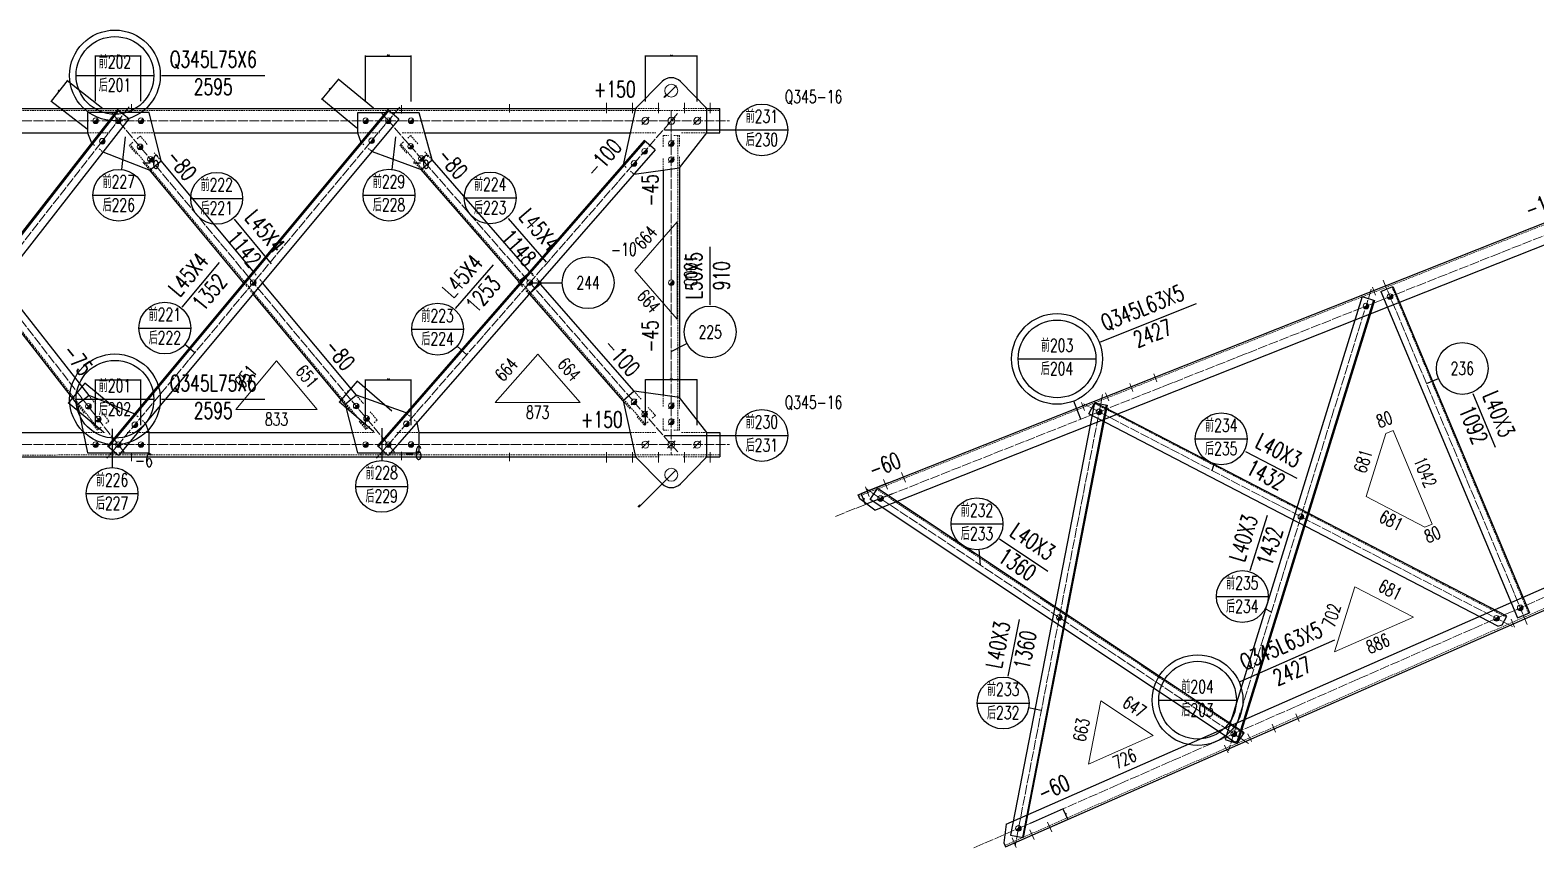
# Model space of a CAD drawing. Header units: millimetres. Extents: x -30246 to 2574, y -687 to 14024.
# Drawn here: x -22649 to -18002, y 11498 to 14024 of the extents above; entities that cross this region are included whole.
import ezdxf
from ezdxf.enums import TextEntityAlignment as Align

# ---------------------------------------------------------------- set-up
doc = ezdxf.new("R2010")
doc.units = ezdxf.units.MM
doc.header["$LTSCALE"] = 20
doc.header["$PDMODE"] = 1
doc.linetypes.add('DASHDOT2X', pattern=[1.75, 1.5, -0.125, 0, -0.125])
doc.linetypes.add('HIDDEN', pattern=[0.375, 0.25, -0.125])
for name, color, linetype, lineweight in [('1', 7, 'Continuous', 25), ('11', 1, 'Continuous', 13), ('2', 1, 'HIDDEN', 13), ('5', 7, 'Continuous', 13), ('6', 30, 'Continuous', 13), ('7', 3, 'DASHDOT2X', 13)]:
    doc.layers.add(name, color=color, linetype=linetype, lineweight=lineweight)
doc.styles.get("Standard").update_dxf_attribs({"font": 'simplex', "width": 0.7, "bigfont": 'gbhzfs.shx'})
doc.dimstyles.new('dimRadiusStyle', dxfattribs={"dimtxt": 2.5, "dimasz": 1, "dimexe": 1.25, "dimexo": 0, "dimtad": 2, "dimdec": 4, "dimzin": 0, "dimdsep": 46, "dimtxsty": 'standard', "dimcen": 0.09, "dimadec": 1, "dimazin": 0, "dimtfac": 1, "dimtdec": 1, "dimtix": 1, "dimtmove": 0, "dimatfit": 3, "dimfxl": 0, "dimtolj": 1, "dimtzin": 0, "dimarcsym": 0})
doc.dimstyles.new('dimStyle3', dxfattribs={"dimtxt": 2.5, "dimasz": 1, "dimexe": 1.25, "dimexo": 0, "dimgap": 0.63, "dimtad": 1, "dimzin": 0, "dimdsep": 46, "dimtxsty": 'standard', "dimblk": 'ARCHTICK', "dimblk1": 'ARCHTICK', "dimblk2": 'ARCHTICK', "dimcen": 0.09, "dimadec": 0, "dimazin": 0, "dimtfac": 1, "dimtdec": 1, "dimtmove": 2, "dimatfit": 3, "dimfxl": 0, "dimtolj": 1, "dimtzin": 0, "dimarcsym": 0})
doc.dimstyles.get("Standard").update_dxf_attribs({"dimtxt": 2.5, "dimasz": 1, "dimexe": 1.25, "dimexo": 0, "dimgap": 0.63, "dimtad": 1, "dimzin": 0, "dimdsep": 46, "dimtxsty": 'standard', "dimblk": 'ARCHTICK', "dimblk1": 'ARCHTICK', "dimblk2": 'ARCHTICK', "dimcen": 0.09, "dimadec": 0, "dimazin": 0, "dimtfac": 1, "dimtdec": 1, "dimtix": 1, "dimtmove": 2, "dimatfit": 3, "dimfxl": 0, "dimtolj": 1, "dimtzin": 0, "dimarcsym": 0})

# ---------------------------------------------------------------- blocks, each defined once
blk = doc.blocks.new('M16X40')
blk.add_line((-0.71, -0.71), (0.71, 0.71))
blk.add_circle((0, 0), 1)
for radius in [0.8, 0.6, 0.4, 0.2]:
    blk.add_arc((0, 0), radius, 225, 45)
blk = doc.blocks.new('LS_SIDE')
blk.add_line((-1, 0), (2, 0))
blk = doc.blocks.new('M16X50')
blk.add_line((-1, -1), (1, 1))
blk.add_circle((0, 0), 1)
for radius in [0.8, 0.6, 0.4, 0.2]:
    blk.add_arc((0, 0), radius, 225, 45)
blk = doc.blocks.new('M20X55')
blk.add_line((-1.06, -1.06), (1.06, 1.06))
blk.add_circle((0, 0), 1)
blk = doc.blocks.new('*D173')
at = {"layer": '5', "color": 0, "lineweight": -2}
for p, q in [((-20656.1, 13851.2), (-20684.3, 13822.9)), ((-20655.4, 13851.9), (-20654.7, 13852.6)), ((-20691.3, 13816), (-20685.1, 13822.2))]:
    blk.add_line(p, q, dxfattribs=at)
at = {"layer": '5', "color": 0}
for points in [[(-20655.5, 13852), (-20655.2, 13851.8), (-20656.1, 13851.2)], [(-20685.2, 13822.3), (-20684.9, 13822.1), (-20684.3, 13822.9)]]:
    blk.add_solid(points, dxfattribs=at)
at = {"layer": 'Defpoints', "color": 0}
for p in [(-20656.1, 13851.2), (-20684.3, 13822.9)]:
    blk.add_point(p, dxfattribs=at)
at = {"layer": '5', "color": 0, "insert": (-20689.9, 13820.1), "char_height": 2.5, "attachment_point": 5, "rotation": 45}
blk.add_mtext('\\A1;%%c19.5', dxfattribs=at)
blk = doc.blocks.new('*D174')
at = {"layer": '5', "color": 0, "lineweight": -2}
for p, q in [((-20656.1, 12665.2), (-20684.3, 12636.9)), ((-20655.4, 12665.9), (-20654.7, 12666.6)), ((-20770.8, 12550.5), (-20685.1, 12636.2))]:
    blk.add_line(p, q, dxfattribs=at)
at = {"layer": '5', "color": 0}
for points in [[(-20655.5, 12666), (-20655.2, 12665.8), (-20656.1, 12665.2)], [(-20685.2, 12636.3), (-20684.9, 12636.1), (-20684.3, 12636.9)]]:
    blk.add_solid(points, dxfattribs=at)
at = {"layer": 'Defpoints', "color": 0}
for p in [(-20656.1, 12665.2), (-20684.3, 12636.9)]:
    blk.add_point(p, dxfattribs=at)
at = {"layer": '5', "color": 0, "insert": (-20769.3, 12554.6), "char_height": 2.5, "attachment_point": 5, "rotation": 45}
blk.add_mtext('\\A1;%%c19.5', dxfattribs=at)
blk = doc.blocks.new('_ArchTick')
at = {"color": 0, "linetype": 'ByBlock', "const_width": 0.15}
blk.add_lwpolyline([(-0.5, -0.5), (0.5, 0.5)], dxfattribs=at)
blk = doc.blocks.new('*D175')
at = {"layer": '11', "color": 0, "lineweight": -2}
for p, q in [((-20750.1, 13804.1), (-20750.1, 13945.3)), ((-20590.1, 13944), (-20750.1, 13944.1)), ((-20590.2, 13804), (-20590.1, 13945.3))]:
    blk.add_line(p, q, dxfattribs=at)
at = {"layer": 'Defpoints', "color": 0}
for p in [(-20750.1, 13944.1), (-20750.1, 13804.1), (-20590.2, 13804)]:
    blk.add_point(p, dxfattribs=at)
at = {"layer": '11', "color": 0, "lineweight": -2}
for p, rotation in [((-20750.1, 13944.1), 179.995421895895), ((-20590.1, 13944), 359.995421895895)]:
    blk.add_blockref('_ArchTick', p, dxfattribs=dict(at, rotation=rotation))
at = {"layer": '11', "color": 0, "insert": (-20670.1, 13946), "char_height": 2.5, "attachment_point": 5, "rotation": 359.9954}
blk.add_mtext('\\A1;80×2', dxfattribs=at)
blk = doc.blocks.new('*D176')
at = {"layer": '11', "color": 0, "lineweight": -2}
for p, q in [((-20750.2, 12804), (-20750.2, 12945.3)), ((-20590.2, 12944.1), (-20750.2, 12944)), ((-20590.2, 12804.1), (-20590.2, 12945.3))]:
    blk.add_line(p, q, dxfattribs=at)
at = {"layer": 'Defpoints', "color": 0}
for p in [(-20750.2, 12944), (-20750.2, 12804), (-20590.2, 12804.1)]:
    blk.add_point(p, dxfattribs=at)
at = {"layer": '11', "color": 0, "lineweight": -2}
for p, rotation in [((-20750.2, 12944), 180.004578104105), ((-20590.2, 12944.1), 0.004578104105013025)]:
    blk.add_blockref('_ArchTick', p, dxfattribs=dict(at, rotation=rotation))
at = {"layer": '11', "color": 0, "insert": (-20670.2, 12946), "char_height": 2.5, "attachment_point": 5, "rotation": 0.0046}
blk.add_mtext('\\A1;80×2', dxfattribs=at)
blk = doc.blocks.new('*D177')
at = {"layer": '11', "color": 0, "lineweight": -2}
for p, q in [((-21613.5, 13804.1), (-21613.5, 13945.4)), ((-21613.5, 13944.1), (-21473.5, 13944.1)), ((-21473.5, 13804.1), (-21473.5, 13945.4))]:
    blk.add_line(p, q, dxfattribs=at)
at = {"layer": 'Defpoints', "color": 0}
for p in [(-21473.5, 13944.1), (-21613.5, 13804.1), (-21473.5, 13804.1)]:
    blk.add_point(p, dxfattribs=at)
at = {"layer": '11', "color": 0, "lineweight": -2}
for p, rotation in [((-21613.5, 13944.1), 179.995421895895), ((-21473.5, 13944.1), 359.995421895895)]:
    blk.add_blockref('_ArchTick', p, dxfattribs=dict(at, rotation=rotation))
at = {"layer": '11', "color": 0, "insert": (-21543.5, 13946.1), "char_height": 2.5, "attachment_point": 5, "rotation": 359.9954}
blk.add_mtext('\\A1;70×2', dxfattribs=at)
blk = doc.blocks.new('*D178')
at = {"layer": '11', "color": 0, "lineweight": -2}
for p, q in [((-21697.1, 13872.2), (-21748.3, 13810.8)), ((-21589.6, 13782.6), (-21698, 13873)), ((-21640.8, 13721.1), (-21749.3, 13811.6))]:
    blk.add_line(p, q, dxfattribs=at)
at = {"layer": 'Defpoints', "color": 0}
for p in [(-21748.3, 13810.8), (-21589.6, 13782.6), (-21640.8, 13721.1)]:
    blk.add_point(p, dxfattribs=at)
at = {"layer": '11', "color": 0, "lineweight": -2}
for p, rotation in [((-21697.1, 13872.2), 50.16751766476174), ((-21748.3, 13810.8), 230.1675176647617)]:
    blk.add_blockref('_ArchTick', p, dxfattribs=dict(at, rotation=rotation))
at = {"layer": '11', "color": 0, "insert": (-21724.1, 13842.7), "char_height": 2.5, "attachment_point": 5, "rotation": 50.1675}
blk.add_mtext('\\A1;80', dxfattribs=at)
blk = doc.blocks.new('*D179')
at = {"layer": '11', "color": 0, "lineweight": -2}
for p, q in [((-21613.5, 12804), (-21613.5, 12945.2)), ((-21613.5, 12944), (-21473.5, 12944)), ((-21473.5, 12804), (-21473.5, 12945.2))]:
    blk.add_line(p, q, dxfattribs=at)
at = {"layer": 'Defpoints', "color": 0}
for p in [(-21473.5, 12944), (-21613.5, 12804), (-21473.5, 12804)]:
    blk.add_point(p, dxfattribs=at)
at = {"layer": '11', "color": 0, "lineweight": -2}
for p, rotation in [((-21613.5, 12944), 180.004578104105), ((-21473.5, 12944), 0.004578104104997544)]:
    blk.add_blockref('_ArchTick', p, dxfattribs=dict(at, rotation=rotation))
at = {"layer": '11', "color": 0, "insert": (-21543.5, 12945.9), "char_height": 2.5, "attachment_point": 5, "rotation": 0.0046}
blk.add_mtext('\\A1;70×2', dxfattribs=at)
blk = doc.blocks.new('*D181')
at = {"layer": '11', "color": 0, "lineweight": -2}
for p, q in [((-22446.8, 13804.2), (-22446.8, 13945.4)), ((-22446.8, 13944.2), (-22306.8, 13944.2)), ((-22306.8, 13804.2), (-22306.8, 13945.4))]:
    blk.add_line(p, q, dxfattribs=at)
at = {"layer": 'Defpoints', "color": 0}
for p in [(-22306.8, 13944.2), (-22446.8, 13804.2), (-22306.8, 13804.2)]:
    blk.add_point(p, dxfattribs=at)
at = {"layer": '11', "color": 0, "lineweight": -2}
for p, rotation in [((-22446.8, 13944.2), 179.995421895895), ((-22306.8, 13944.2), 359.995421895895)]:
    blk.add_blockref('_ArchTick', p, dxfattribs=dict(at, rotation=rotation))
at = {"layer": '11', "color": 0, "insert": (-22376.8, 13946.1), "char_height": 2.5, "attachment_point": 5, "rotation": 359.9954}
blk.add_mtext('\\A1;70×2', dxfattribs=at)
blk = doc.blocks.new('*D182')
at = {"layer": '11', "color": 0, "lineweight": -2}
for p, q in [((-22534.5, 13867.3), (-22583.7, 13804.2)), ((-22424.1, 13781.1), (-22535.4, 13868)), ((-22473.4, 13718), (-22584.7, 13804.9))]:
    blk.add_line(p, q, dxfattribs=at)
at = {"layer": 'Defpoints', "color": 0}
for p in [(-22583.7, 13804.2), (-22424.1, 13781.1), (-22473.4, 13718)]:
    blk.add_point(p, dxfattribs=at)
at = {"layer": '11', "color": 0, "lineweight": -2}
for p, rotation in [((-22534.5, 13867.3), 52.02271398389844), ((-22583.7, 13804.2), 232.0227139838984)]:
    blk.add_blockref('_ArchTick', p, dxfattribs=dict(at, rotation=rotation))
at = {"layer": '11', "color": 0, "insert": (-22560.6, 13836.9), "char_height": 2.5, "attachment_point": 5, "rotation": 52.0227}
blk.add_mtext('\\A1;80', dxfattribs=at)
blk = doc.blocks.new('*D183')
at = {"layer": '11', "color": 0, "lineweight": -2}
for p, q in [((-22446.8, 12803.9), (-22446.8, 12945.2)), ((-22446.8, 12943.9), (-22306.8, 12943.9)), ((-22306.8, 12803.9), (-22306.8, 12945.2))]:
    blk.add_line(p, q, dxfattribs=at)
at = {"layer": 'Defpoints', "color": 0}
for p in [(-22306.8, 12943.9), (-22446.8, 12803.9), (-22306.8, 12803.9)]:
    blk.add_point(p, dxfattribs=at)
at = {"layer": '11', "color": 0, "lineweight": -2}
for p, rotation in [((-22446.8, 12943.9), 180.004578104105), ((-22306.8, 12943.9), 0.004578104104997544)]:
    blk.add_blockref('_ArchTick', p, dxfattribs=dict(at, rotation=rotation))
at = {"layer": '11', "color": 0, "insert": (-22376.8, 12945.9), "char_height": 2.5, "attachment_point": 5, "rotation": 0.0046}
blk.add_mtext('\\A1;70×2', dxfattribs=at)
blk = doc.blocks.new('*D186')
at = {"layer": '11', "color": 0, "lineweight": -2}
for p, q in [((-20000.6, 12625.7), (-20085.4, 12592.1)), ((-20071, 12559.1), (-20084.2, 12592.6)), ((-19987.3, 12592.3), (-20072.1, 12558.6))]:
    blk.add_line(p, q, dxfattribs=at)
at = {"layer": 'Defpoints', "color": 0}
for p in [(-20000.6, 12625.7), (-20084.2, 12592.6), (-19987.3, 12592.3)]:
    blk.add_point(p, dxfattribs=at)
at = {"layer": '11', "color": 0, "lineweight": -2}
for p, rotation in [((-20084.2, 12592.6), 111.6294501127955), ((-20071, 12559.1), 291.6294501127954)]:
    blk.add_blockref('_ArchTick', p, dxfattribs=dict(at, rotation=rotation))
at = {"layer": '11', "color": 0, "insert": (-20075.8, 12576.5), "char_height": 2.5, "attachment_point": 5, "rotation": 291.6295}
blk.add_mtext('\\A1;36', dxfattribs=at)

msp = doc.modelspace()

# ---------------------------------------------------------------- linework, layer by layer
at = {"layer": '1'}
for p, q in [((-22507.19292, 13884.18661), (-22267.19292, 13884.18661)), ((-22243.19292, 13884.17511), (-21924.19292, 13884.14962)), ((-20698.75358, 13865.06539), (-20780.20387, 13782.05821)), ((-20560.21479, 13782.04063), (-20641.65182, 13865.06082)), ((-23115.19792, 13782.24478), (-20780.20387, 13782.05821)), ((-22379.7084, 13778.05665), (-23110.47983, 12840.80977)), ((-22376.55431, 13775.59705), (-23107.32574, 12838.35017)), ((-22471.86091, 13769.19338), (-22471.86586, 13707.19338)), ((-22386.6244, 13769.18657), (-22471.86091, 13769.19338)), ((-21545.28196, 13778.06295), (-22410.61515, 12739.44318)), ((-21542.2092, 13775.50247), (-22407.54238, 12736.88271)), ((-22344.22488, 13750.38616), (-22379.7084, 13778.05665)), ((-22281.87034, 13769.1782), (-22368.3319, 13769.18511)), ((-22244.75002, 13619.97948), (-22281.87034, 13769.1782)), ((-21638.53229, 13769.12679), (-21638.53724, 13707.12679)), ((-21552.7329, 13769.11994), (-21638.53229, 13769.12679)), ((-21510.71332, 13749.25761), (-21545.28196, 13778.06295)), ((-21448.54172, 13769.11161), (-21534.54791, 13769.11849)), ((-21408.5742, 13623.01307), (-21448.54172, 13769.11161)), ((-20780.20387, 13782.05821), (-20819.0789, 13608.56568)), ((-20560.22079, 13707.04063), (-20560.21479, 13782.04063)), ((-20560.21479, 13782.04063), (-20520.21678, 13782.03744)), ((-20520.22277, 13707.03744), (-20520.21678, 13782.03744)), ((-22344.22488, 13750.38616), (-23074.99631, 12813.13928)), ((-21510.71332, 13749.25761), (-22376.04651, 12710.63784)), ((-20690.74423, 13715.85325), (-20470.74423, 13715.85325)), ((-20470.74423, 13715.85325), (-20310.74423, 13715.85325)), ((-23115.20391, 13707.24478), (-22471.86586, 13707.19338)), ((-22471.86586, 13707.19338), (-22459.62155, 13675.56448)), ((-22355.406, 13694.01369), (-22366.57148, 13593.52439)), ((-22266.44457, 13707.17697), (-21638.53724, 13707.12679)), ((-21638.53724, 13707.12679), (-21628.44387, 13678.24752)), ((-20753.4652, 13683.70274), (-21577.36517, 12740.21948)), ((-20750.45232, 13681.07167), (-21574.35229, 12737.58841)), ((-21521.46329, 13694.49552), (-21532.62876, 13594.00622)), ((-21431.58029, 13707.11026), (-20797.00906, 13707.05955)), ((-20719.57033, 13654.10315), (-20753.4652, 13683.70274)), ((-20645.21361, 13599.04942), (-20560.22079, 13707.04063)), ((-20560.22079, 13707.04063), (-20520.22277, 13707.03744)), ((-22424.1461, 13647.88363), (-22424.10909, 13647.85477)), ((-22424.10909, 13647.85477), (-22279.32056, 13591.17394)), ((-22279.32056, 13591.17394), (-22244.75002, 13619.97948)), ((-21960.87016, 13279.25149), (-22244.75002, 13619.97948)), ((-21593.90037, 13649.412), (-21593.84744, 13649.3679)), ((-21593.84744, 13649.3679), (-21442.46686, 13593.41284)), ((-20719.57033, 13654.10315), (-21543.4703, 12710.61989)), ((-21442.46686, 13593.41284), (-21408.5742, 13623.01307)), ((-21107.51631, 13278.2636), (-21408.5742, 13623.01307)), ((-21990.15519, 13244.102), (-22279.32056, 13591.17394)), ((-21140.65134, 13247.79578), (-21442.46686, 13593.41284)), ((-20785.20234, 13578.94512), (-20785.19269, 13578.93669)), ((-20785.19269, 13578.93669), (-20645.21361, 13599.04942)), ((-20695.21113, 13591.86559), (-20695.21113, 12896.23326)), ((-20645.21361, 13599.04942), (-20645.21361, 12889.04942)), ((-22455.406, 13514.01369), (-22295.406, 13514.01369)), ((-22153.08709, 13504.55156), (-21993.08709, 13504.55156)), ((-21621.46329, 13514.49552), (-21461.46329, 13514.49552)), ((-21309.17612, 13505.75791), (-21149.17612, 13505.75791)), ((-20093.53146, 12588.8704), (-17836.98075, 13483.64399)), ((-22019.31833, 13440.01538), (-21904.73964, 13302.49183)), ((-21173.92391, 13442.48712), (-21056.18407, 13307.66008)), ((-20042.4219, 12541.36448), (-17813.7588, 13425.08)), ((-20550.21237, 13176.04942), (-20550.21237, 13355.04942)), ((-22179.45366, 13168.43583), (-22064.87498, 13305.95937)), ((-21336.16827, 13163.89482), (-21218.42937, 13298.72269)), ((-22467.12204, 12895.44632), (-22738.97177, 13244.1057)), ((-21641.85429, 12896.35137), (-21931.58615, 13244.10324)), ((-21142.28031, 13246.37297), (-21113.13424, 13271.83027)), ((-21138.82253, 13242.4135), (-21142.28031, 13246.37297)), ((-21107.00929, 13243.98703), (-21007.00929, 13243.98703)), ((-21075.76381, 13246.21069), (-21071.73828, 13241.60109)), ((-22502.60738, 12867.77566), (-22767.50185, 13207.51461)), ((-21676.42483, 12867.54583), (-21960.87119, 13208.95375)), ((-20819.08534, 12879.56192), (-21107.51525, 13209.85075)), ((-21071.73828, 13241.60109), (-21105.67003, 13211.96379)), ((-20785.19269, 12909.16215), (-21073.87241, 13239.73706)), ((-18538.0465, 13201.36923), (-18960.78634, 11832.95683)), ((-18538.0465, 13201.36923), (-18499.82863, 13189.56269)), ((-18480.04336, 13216.42235), (-18443.13681, 13231.84658)), ((-18480.04336, 13216.42235), (-18058.96687, 12208.88529)), ((-18443.13681, 13231.84658), (-18022.06032, 12224.30952)), ((-19345.94526, 13061.72771), (-19049.40696, 13179.31188)), ((-18502.69497, 13190.44818), (-18925.43481, 11822.03578)), ((-18499.82863, 13189.56269), (-18922.56847, 11821.15029)), ((-22313.22243, 13103.89964), (-22153.22243, 13103.89964)), ((-21471.42004, 13100.62365), (-21311.42004, 13100.62365)), ((-22141.02787, 13027.08711), (-22171.75939, 13052.69129)), ((-21301.03264, 13021.69254), (-21331.16177, 13048.00291)), ((-20670.21237, 13032.04942), (-20621.76654, 13056.27233)), ((-19599.80581, 13008.64896), (-19359.80581, 13008.64896)), ((-18339.8944, 12932.94531), (-18302.98786, 12948.36954)), ((-22507.21529, 12883.91223), (-22267.21529, 12883.91223)), ((-22467.12204, 12895.44632), (-22502.60738, 12867.77566)), ((-22327.3638, 12839.36597), (-22467.12204, 12895.44632)), ((-22243.21529, 12883.92374), (-21924.21529, 12883.94922)), ((-21641.85429, 12896.35137), (-21676.42483, 12867.54583)), ((-21488.48574, 12841.99914), (-21641.85429, 12896.35137)), ((-20785.19269, 12909.16215), (-20819.08534, 12879.56192)), ((-20819.08534, 12879.56192), (-20780.20387, 12706.04063)), ((-20645.21361, 12889.04942), (-20785.19269, 12909.16215)), ((-20560.22079, 12781.05821), (-20645.21361, 12889.04942)), ((-19364.65321, 12873.40756), (-19623.12658, 11538.0666)), ((-19406.08533, 12822.73153), (-19428.20147, 12878.50676)), ((-19381.18266, 12838.83676), (-19362.7314, 12874.32672)), ((-19364.65321, 12873.40756), (-19325.38213, 12865.80611)), ((-18091.98801, 12213.66593), (-19362.7314, 12874.32672)), ((-18196.78389, 12901.71424), (-18127.76047, 12736.55744)), ((-22502.60738, 12867.77566), (-22471.86091, 12718.90547)), ((-21676.42483, 12867.54583), (-21638.53229, 12718.97205)), ((-19328.32746, 12866.37622), (-19586.80083, 11531.03525)), ((-19325.38213, 12865.80611), (-19583.85549, 11530.46514)), ((-18119.3118, 12182.7888), (-19381.18266, 12838.83676)), ((-23115.20391, 12780.85406), (-22484.66568, 12780.90444)), ((-22396.06036, 12793.03488), (-22396.06036, 12673.03488)), ((-22292.7276, 12810.53408), (-22292.78053, 12810.57818)), ((-22281.87529, 12780.92065), (-22292.7276, 12810.53408)), ((-22281.87529, 12780.92065), (-21654.34457, 12780.97079)), ((-22281.87034, 12718.92065), (-22281.87529, 12780.92065)), ((-21564.00112, 12794.97727), (-21564.00112, 12694.97727)), ((-21454.58602, 12812.3964), (-21454.59033, 12812.40016)), ((-21448.54667, 12780.98723), (-21454.58602, 12812.3964)), ((-21448.54667, 12780.98723), (-20797.00906, 12781.03929)), ((-21448.54172, 12718.98723), (-21448.54667, 12780.98723)), ((-20560.22079, 12781.05821), (-20520.22277, 12781.06141)), ((-20560.21479, 12706.05821), (-20560.22079, 12781.05821)), ((-20520.22277, 12781.06141), (-20520.21678, 12706.06141)), ((-22376.04651, 12710.63784), (-22410.61515, 12739.44318)), ((-21543.4703, 12710.61989), (-21577.36517, 12740.21948)), ((-20690.74423, 12772.24559), (-20470.74423, 12772.24559)), ((-20470.74423, 12772.24559), (-20310.74423, 12772.24559)), ((-19052.99774, 12761.86985), (-18892.99774, 12761.86985)), ((-23115.19792, 12705.85406), (-20780.20387, 12706.04063)), ((-22471.86091, 12718.90547), (-22385.97653, 12718.91233)), ((-22369.15144, 12718.91367), (-22281.87034, 12718.92065)), ((-21638.53229, 12718.97205), (-21553.04228, 12718.97888)), ((-21536.1696, 12718.98023), (-21448.54172, 12718.98723)), ((-20780.20387, 12706.04063), (-20698.75358, 12623.03346)), ((-20641.65182, 12623.03802), (-20560.21479, 12706.05821)), ((-20560.21479, 12706.05821), (-20520.21678, 12706.06141)), ((-18898.46851, 12723.12203), (-18739.65027, 12640.55226)), ((-19001.38105, 12663.91891), (-18995.26344, 12685.03081)), ((-21644.00112, 12614.97727), (-21484.00112, 12614.97727)), ((-20056.3886, 12574.73359), (-20034.20512, 12608.01847)), ((-18902.41066, 11853.70735), (-20034.20512, 12608.01847)), ((-22476.06036, 12593.03488), (-22316.06036, 12593.03488)), ((-20088.73963, 12576.78577), (-20093.53146, 12588.8704)), ((-20042.4219, 12541.36448), (-20088.73963, 12576.78577)), ((-18932.91539, 11825.96836), (-20056.3886, 12574.73359)), ((-19637.06994, 11571.45252), (-17442.35006, 12536.38618)), ((-18883.24508, 12354.99473), (-18830.41082, 12526.0197)), ((-19806.85507, 12499.31732), (-19646.85507, 12499.31732)), ((-19639.17664, 11501.70611), (-17416.99389, 12478.71414)), ((-19715.74401, 12371.73776), (-19719.91405, 12419.619)), ((-19656.95662, 12452.73185), (-19508.00635, 12353.46043)), ((-18988.03882, 12274.73721), (-18828.03882, 12274.73721)), ((-18818.39741, 12226.11192), (-18837.71832, 12236.59239)), ((-18058.96687, 12208.88529), (-18022.06032, 12224.30952)), ((-19630.07966, 12028.36046), (-19596.06317, 12204.09856)), ((-18119.3118, 12182.7888), (-18105.82645, 12187.04846)), ((-18105.82645, 12187.04846), (-18091.98801, 12213.66593)), ((-18914.28258, 12012.6736), (-18622.26065, 12141.06437)), ((-19726.04271, 11945.89119), (-19566.04271, 11945.89119)), ((-19166.10439, 11954.71663), (-18926.10439, 11954.71663)), ((-19528.22946, 11923.08683), (-19567.50054, 11930.68828)), ((-18919.04827, 11828.74369), (-18902.41066, 11853.70735)), ((-18960.78634, 11832.95683), (-18922.56847, 11821.15029)), ((-18932.91539, 11825.96836), (-18919.04827, 11828.74369)), ((-19637.06994, 11571.45252), (-19644.40887, 11513.60669)), ((-19623.12658, 11538.0666), (-19583.85549, 11530.46514)), ((-19644.40887, 11513.60669), (-19639.17664, 11501.70611))]:
    msp.add_line(p, q, dxfattribs=at)
for centre, radius in [((-22387.19292, 13884.18661), 140), ((-22387.19292, 13884.18661), 120), ((-20390.74423, 13715.85325), 80), ((-22375.406, 13514.01369), 80), ((-22073.08709, 13504.55156), 80), ((-21541.46329, 13514.49552), 80), ((-21229.17612, 13505.75791), 80), ((-20927.00929, 13243.98703), 80), ((-22233.22243, 13103.89964), 80), ((-21391.42004, 13100.62365), 80), ((-20550.21237, 13092.04942), 80), ((-19479.80581, 13008.64896), 140), ((-19479.80581, 13008.64896), 120), ((-18229.17476, 12979.21799), 80), ((-22387.21529, 12883.91223), 140), ((-22387.21529, 12883.91223), 120), ((-20390.74423, 12772.24559), 80), ((-18972.99774, 12761.86985), 80), ((-21564.00112, 12614.97727), 80), ((-22396.06036, 12593.03488), 80), ((-19726.85507, 12499.31732), 80), ((-18908.03882, 12274.73721), 80), ((-19046.10439, 11954.71663), 140), ((-19046.10439, 11954.71663), 120), ((-19646.04271, 11945.89119), 80)]:
    msp.add_circle(centre, radius, dxfattribs=at)
for centre, start, end in [((-20670.20494, 13837.04798), 44.45277454, 135.53806925), ((-20670.20494, 12651.05087), 224.46193075, 315.54722546)]:
    msp.add_arc(centre, 40, start, end, dxfattribs=at)
at = {"layer": '2'}
for p, q in [((-23115.1984, 13776.24478), (-20520.21726, 13776.03744)), ((-22380.5269, 13769.18608), (-22386.6244, 13769.18657)), ((-22368.3319, 13769.18511), (-22374.4294, 13769.18559)), ((-21546.67124, 13769.11945), (-21552.7329, 13769.11994)), ((-21534.54791, 13769.11849), (-21540.60958, 13769.11897)), ((-20780.20387, 13782.05821), (-20706.87418, 13782.05235)), ((-20633.54449, 13782.04649), (-20560.21479, 13782.04063)), ((-22471.86586, 13707.19338), (-22403.3921, 13707.18791)), ((-22459.62155, 13675.56448), (-22459.61824, 13675.55594)), ((-22459.61494, 13675.54739), (-22459.61163, 13675.53885)), ((-22459.61163, 13675.53885), (-22447.78979, 13666.32045)), ((-22331.80618, 13677.60302), (-22343.3297, 13668.00117)), ((-22321.99332, 13642.39209), (-22343.3297, 13668.00117)), ((-21609.34276, 12793.27909), (-22340.25676, 13670.56166)), ((-22334.91833, 13707.18244), (-22266.44457, 13707.17697)), ((-22308.75916, 13696.80671), (-22320.28267, 13687.20486)), ((-22287.42278, 13671.19763), (-22308.75916, 13696.80671)), ((-21638.53724, 13707.12679), (-21569.55159, 13707.12128)), ((-21628.44387, 13678.24752), (-21628.43524, 13678.22283)), ((-21628.42661, 13678.19814), (-21628.41798, 13678.17344)), ((-21628.41798, 13678.17344), (-21616.91211, 13668.58629)), ((-21496.94434, 13678.60034), (-21508.24189, 13668.73359)), ((-21486.31688, 13643.62668), (-21508.24189, 13668.73359)), ((-20750.29763, 12806.8723), (-21505.22921, 13671.36472)), ((-21500.56594, 13707.11577), (-21431.58029, 13707.11026)), ((-21474.34923, 13698.33383), (-21485.64679, 13688.46708)), ((-21452.42422, 13673.22691), (-21474.34923, 13698.33383)), ((-20797.00906, 13707.05955), (-20718.07964, 13707.05325)), ((-20695.21113, 13699.04942), (-20678.54529, 13699.04942)), ((-20695.21113, 13699.04942), (-20695.21113, 13663.32148)), ((-20661.87945, 13699.04942), (-20645.21361, 13699.04942)), ((-20650.21336, 13699.04942), (-20650.21336, 12789.04942)), ((-20645.21361, 13699.04942), (-20645.21361, 13665.71609)), ((-20639.15021, 13707.04694), (-20560.22079, 13707.04063)), ((-22437.96581, 12791.37505), (-23107.24992, 13649.76171)), ((-22435.96794, 13657.10204), (-22424.1461, 13647.88363)), ((-22279.32056, 13591.17394), (-22300.65694, 13616.78302)), ((-22244.75002, 13619.97948), (-22266.0864, 13645.58856)), ((-21605.40624, 13658.99915), (-21593.90037, 13649.412)), ((-21442.46686, 13593.41284), (-21464.39187, 13618.51976)), ((-21408.5742, 13623.01307), (-21430.49921, 13648.11999)), ((-20695.21113, 13627.59353), (-20695.21113, 13591.86559)), ((-20645.21361, 13632.38276), (-20645.21361, 13599.04942)), ((-20819.08319, 13608.54651), (-20819.08534, 13608.53692)), ((-20819.08534, 13608.53692), (-20807.79101, 13598.67299)), ((-20819.0789, 13608.56568), (-20819.08105, 13608.55609)), ((-20796.49667, 13588.80905), (-20785.20234, 13578.94512)), ((-20091.68845, 12584.22247), (-17835.13774, 13478.99606)), ((-21980.39386, 13232.38592), (-21990.15519, 13244.102)), ((-21951.10882, 13267.5354), (-21960.87016, 13279.25149)), ((-21931.58615, 13244.10324), (-21941.34749, 13255.81932)), ((-21129.68876, 13235.24224), (-21140.65134, 13247.79578)), ((-21113.13424, 13271.83027), (-21110.29835, 13274.30725)), ((-21107.26425, 13277.97495), (-21107.51631, 13278.2636)), ((-21107.46246, 13276.78422), (-21104.62657, 13279.2612)), ((-21106.76013, 13277.39767), (-21107.01219, 13277.68631)), ((-21095.79755, 13264.84413), (-21106.76013, 13277.39767)), ((-21104.62657, 13279.2612), (-21095.00565, 13268.24436)), ((-21085.38473, 13257.22753), (-21075.76381, 13246.21069)), ((-21073.87241, 13239.73706), (-21084.83498, 13252.29059)), ((-21960.87119, 13208.95375), (-21970.63252, 13220.66983)), ((-21129.01236, 13231.17995), (-21138.82253, 13242.4135)), ((-21109.39202, 13208.71286), (-21119.20219, 13219.94641)), ((-21107.76362, 13210.13517), (-21118.72619, 13222.6887)), ((-21108.15136, 13209.7965), (-21109.39202, 13208.71286)), ((-21107.68083, 13210.04036), (-21107.76362, 13210.13517)), ((-21107.51525, 13209.85075), (-21107.59804, 13209.94556)), ((-21105.67003, 13211.96379), (-21106.91069, 13210.88015)), ((-18445.9048, 13230.68976), (-18024.82831, 12223.1527)), ((-22446.62627, 12869.15958), (-22467.12204, 12895.44632)), ((-21620.51792, 12870.74229), (-21641.85429, 12896.35137)), ((-20797.16033, 12854.455), (-20819.08534, 12879.56192)), ((-20763.26768, 12884.05524), (-20785.19269, 12909.16215)), ((-20695.21113, 12896.23326), (-20695.21113, 12860.50531)), ((-20645.21361, 12889.04942), (-20645.21361, 12855.71609)), ((-22482.1116, 12841.48892), (-22502.60738, 12867.77566)), ((-22405.63472, 12816.5861), (-22426.13049, 12842.87284)), ((-22327.34191, 12839.35719), (-22327.3638, 12839.36597)), ((-22327.29814, 12839.33962), (-22327.32002, 12839.3484)), ((-22315.79227, 12829.75248), (-22327.29814, 12839.33962)), ((-21655.08845, 12841.93675), (-21676.42483, 12867.54583)), ((-21577.84516, 12819.52414), (-21599.18154, 12845.13321)), ((-21488.48339, 12841.9983), (-21488.48574, 12841.99914)), ((-21488.47868, 12841.99663), (-21488.48103, 12841.99747)), ((-21477.18256, 12832.13114), (-21488.47868, 12841.99663)), ((-20753.31031, 12804.24117), (-20775.23532, 12829.34809)), ((-20719.41766, 12833.8414), (-20741.34267, 12858.94832)), ((-20719.41766, 12833.8414), (-20730.71521, 12823.97466)), ((-18093.37186, 12211.00418), (-19364.11525, 12871.66498)), ((-22484.66568, 12780.90444), (-22417.06889, 12780.90984)), ((-22441.12006, 12788.91544), (-22461.61583, 12815.20218)), ((-22429.29161, 12798.13899), (-22441.12006, 12788.91544)), ((-22405.63472, 12816.5861), (-22417.46317, 12807.36255)), ((-22349.47209, 12780.91524), (-22281.87529, 12780.92065)), ((-22292.78053, 12810.57818), (-22304.2864, 12820.16533)), ((-21654.34457, 12780.97079), (-21585.74527, 12780.97627)), ((-21612.4157, 12790.71859), (-21633.75208, 12816.32767)), ((-21600.89218, 12800.32044), (-21612.4157, 12790.71859)), ((-21577.84516, 12819.52414), (-21589.36867, 12809.92229)), ((-21517.14597, 12780.98175), (-21448.54667, 12780.98723)), ((-21454.59033, 12812.40016), (-21465.88645, 12822.26565)), ((-20797.00906, 12781.03929), (-20718.07964, 12781.0456)), ((-20742.01276, 12814.10791), (-20753.31031, 12804.24117)), ((-20695.21113, 12824.77737), (-20695.21113, 12789.04942)), ((-20695.21113, 12789.04942), (-20678.54529, 12789.04942)), ((-20661.87945, 12789.04942), (-20645.21361, 12789.04942)), ((-20645.21361, 12822.38276), (-20645.21361, 12789.04942)), ((-20639.15021, 12781.0519), (-20560.22079, 12781.05821)), ((-23115.1984, 12711.85406), (-20520.21726, 12712.06141)), ((-22385.97653, 12718.91233), (-22380.36817, 12718.91278)), ((-22374.75981, 12718.91322), (-22369.15144, 12718.91367)), ((-21553.04228, 12718.97888), (-21547.41806, 12718.97933)), ((-21541.79383, 12718.97978), (-21536.1696, 12718.98023)), ((-20780.20387, 12706.04063), (-20706.87418, 12706.04649)), ((-20633.54449, 12706.05235), (-20560.21479, 12706.05821)), ((-18904.07442, 11851.21098), (-20035.86888, 12605.52211)), ((-19641.18904, 11506.28325), (-17419.00628, 12483.29129))]:
    msp.add_line(p, q, dxfattribs=at)
at = {"layer": '5'}
for centre in [(-20670.20494, 13837.04942), (-20670.20494, 12651.04942)]:
    msp.add_circle(centre, 20, dxfattribs=at)
at = {"layer": '6'}
for points in [[(-20652.08971, 13431.53412), (-20783.0816, 13281.53644), (-20652.08971, 13131.53412)], [(-21082.4495, 13023.80371), (-21213.45669, 12873.78175), (-20951.45761, 12873.80139)], [(-21888.58331, 13002.59565), (-22013.59049, 12852.55527), (-21763.58125, 12852.55875)], [(-18442.87806, 12787.13395), (-18465.18807, 12778.28753), (-18525.44883, 12583.22295), (-18344.31457, 12489.05106), (-18322.3392, 12498.71279)], [(-18380.04344, 12210.71409), (-18561.1777, 12304.88598), (-18623.31144, 12103.75853)], [(-19183.39606, 11845.18492), (-19344.92339, 11952.83862), (-19382.72457, 11757.54786)]]:
    msp.add_lwpolyline(points, close=True, dxfattribs=at)
at = {"layer": '7'}
for p, q in [((-22343.12618, 13787.57202), (-23175.35169, 12720.20577)), ((-22358.42142, 12720.25499), (-23175.2751, 13767.90618)), ((-21508.41081, 13786.38839), (-22412.14947, 12701.67228)), ((-21524.33626, 12720.93147), (-22396.07036, 13767.23396)), ((-20650.64094, 13766.48403), (-21579.77194, 12702.49619)), ((-20650.47986, 12721.4532), (-21563.27151, 13766.71543)), ((-20670.21237, 13774.04942), (-20670.21237, 12714.04942)), ((-23200.19673, 13744.25158), (-20490.2213, 13744.03504)), ((-20163.92462, 12522.23105), (-17637.79364, 13523.89934)), ((-18473.15825, 13251.81438), (-18028.94543, 12188.9175)), ((-18510.08266, 13224.12936), (-18950.53231, 11798.39016)), ((-19339.31658, 12899.06014), (-19609.19212, 11504.81256)), ((-18074.59606, 12182.08244), (-19398.57461, 12870.42025)), ((-23200.19673, 12743.84727), (-20490.2213, 12744.0638)), ((-18888.53867, 11820.42724), (-20070.26059, 12608.0137)), ((-19736.05451, 11498.43846), (-17248.39728, 12592.16538))]:
    msp.add_line(p, q, dxfattribs=at)

# ---------------------------------------------------------------- block references
at = {"layer": '5'}
for p, xscale, yscale, zscale, rotation in [((-22336.48584, 13778.03307), 8.749999999999456, 8.75, 8.75, 90.02314802775798), ((-21503.15185, 13774.97002), 8.749999999999456, 8.75, 8.75, 90.02314802775798), ((-21169.80378, 13777.93985), 8.749999999999456, 8.75, 8.75, 90.02314802775798), ((-20869.81867, 13777.91588), 10.74999999999982, 10.75000000000045, 10.75, 90.02314802775794), ((-20789.82264, 13777.90949), 10.74999999999982, 10.75000000000045, 10.75, 90.02314802775794), ((-20709.82661, 13777.9031), 10.74999999999982, 10.75000000000045, 10.75, 90.02314802775794), ((-20629.83059, 13777.89671), 10.74999999999982, 10.75000000000045, 10.75, 90.02314802775794), ((-20549.83456, 13777.89032), 10.74999999999982, 10.75000000000045, 10.75, 90.02314802775794), ((-18499.97038, 13213.64089), 8.75000000000034, 8.75, 8.75, 111.6298119510939), ((-19249.05533, 12916.6117), 8.75000000000034, 8.75, 8.75, 111.6298119510939), ((-19174.68836, 12946.09989), 8.75000000000034, 8.75, 8.75, 111.6298119510939), ((-19397.78927, 12857.63532), 8.75000000000034, 8.75, 8.75, 111.6298119510939), ((-19323.4223, 12887.12351), 8.75000000000034, 8.75, 8.75, 111.6298119510939), ((-22336.48584, 12710.06577), 8.749999999999456, 8.75, 8.75, 269.976851972242), ((-21503.15185, 12713.12882), 8.749999999999456, 8.75, 8.75, 269.976851972242), ((-21169.80378, 12710.15899), 8.749999999999456, 8.75, 8.75, 269.976851972242), ((-20869.81867, 12710.18296), 10.74999999999982, 10.75000000000045, 10.75, 269.9768519722421), ((-20789.82264, 12710.18935), 10.74999999999982, 10.75000000000045, 10.75, 269.9768519722421), ((-20709.82661, 12710.19574), 10.74999999999982, 10.75000000000045, 10.75, 269.9768519722421), ((-20629.83059, 12710.20214), 10.74999999999982, 10.75000000000045, 10.75, 269.9768519722421), ((-20549.83456, 12710.20853), 10.74999999999982, 10.75000000000045, 10.75, 269.9768519722421), ((-19951.66092, 12638.01263), 10.75000000000024, 10.75000000000045, 10.75, 111.6298119510934), ((-20063.21138, 12593.78034), 10.75000000000024, 10.75000000000045, 10.75, 111.6298119510934), ((-20007.43615, 12615.89649), 10.75000000000024, 10.75000000000045, 10.75, 111.6298119510934), ((-18074.94713, 12196.66015), 8.749999999999593, 8.75, 8.75, 293.7328781079003), ((-18739.38895, 11904.53071), 8.749999999999593, 8.75, 8.75, 293.7328781079003), ((-18887.06383, 11842.87761), 8.749999999999593, 8.75, 8.75, 293.7328781079003), ((-18812.62328, 11872.3324), 8.749999999999593, 8.75, 8.75, 293.7328781079003), ((-18959.09196, 11807.93577), 8.749999999999593, 8.75, 8.75, 293.7328781079003), ((-19504.52798, 11568.1286), 10.74999999999998, 10.75000000000045, 10.75, 293.7328781078998), ((-19614.37949, 11519.83113), 10.74999999999998, 10.75000000000045, 10.75, 293.7328781078998), ((-19559.45373, 11543.97986), 10.74999999999998, 10.75000000000045, 10.75, 293.7328781078998)]:
    msp.add_blockref('LS_SIDE', p, dxfattribs=dict(at, xscale=xscale, yscale=yscale, zscale=zscale, rotation=rotation))
for name, p, xscale, yscale, zscale in [('M20X55', (-20750.14862, 13744.05581), 10.74999999999999, 10.75000000000045, 10.75), ('M20X55', (-20670.15259, 13744.04942), 10.74999999999999, 10.75000000000045, 10.75), ('M20X55', (-20590.15656, 13744.04303), 10.74999999999999, 10.75000000000045, 10.75), ('M16X40', (-22446.80436, 13744.19138), 8.75, 8.75, 8.75), ('M16X50', (-22376.80784, 13744.18579), 8.75, 8.75, 8.75), ('M16X40', (-22306.81131, 13744.1802), 8.75, 8.75, 8.75), ('M16X40', (-21613.47575, 13744.1248), 8.75, 8.75, 8.75), ('M16X50', (-21543.47922, 13744.1192), 8.75, 8.75, 8.75), ('M16X40', (-21473.4827, 13744.11361), 8.75, 8.75, 8.75), ('M16X40', (-22426.06808, 13681.08401), 8.75, 8.75, 8.75), ('M16X40', (-22309.61817, 13663.51719), 8.75, 8.75, 8.75), ('M16X40', (-21594.74631, 13682.65742), 8.75, 8.75, 8.75), ('M16X40', (-21474.43537, 13665.03241), 8.75, 8.75, 8.75), ('M16X50', (-20670.16255, 13674.04942), 8.75, 8.75, 8.75), ('M16X40', (-22277.6136, 13625.10358), 8.75, 8.75, 8.75), ('M16X40', (-21441.54785, 13627.37204), 8.75, 8.75, 8.75), ('M16X50', (-20785.27882, 13612.2381), 8.75, 8.75, 8.75), ('M16X50', (-20752.3913, 13649.89848), 8.75, 8.75, 8.75), ('M16X50', (-20670.16255, 13624.04942), 8.75, 8.75, 8.75), ('M16X50', (-21960.27521, 13244.04942), 8.75, 8.75, 8.75), ('M16X50', (-21107.06996, 13243.96319), 8.75, 8.75, 8.75), ('M16X40', (-20670.16255, 13244.04942), 8.75, 8.75, 8.75), ('M16X40', (-18451.95072, 13201.06755), 8.75, 8.75, 8.75), ('M16X40', (-18526.3173, 13171.57952), 8.75, 8.75, 8.75), ('M16X50', (-20785.27882, 12875.86074), 8.75, 8.75, 8.75), ('M16X50', (-20670.16255, 12864.04942), 8.75, 8.75, 8.75), ('M16X40', (-22469.05874, 12862.20339), 8.75, 8.75, 8.75), ('M16X40', (-22438.31508, 12822.77328), 8.75, 8.75, 8.75), ('M16X40', (-21642.71331, 12863.06185), 8.75, 8.75, 8.75), ('M16X40', (-21610.70874, 12824.64824), 8.75, 8.75, 8.75), ('M16X50', (-20752.3913, 12838.20036), 8.75, 8.75, 8.75), ('M16X40', (-19349.75034, 12845.06961), 8.75, 8.75, 8.75), ('M16X40', (-22325.64489, 12805.38894), 8.75, 8.75, 8.75), ('M16X40', (-21487.61336, 12808.01721), 8.75, 8.75, 8.75), ('M16X50', (-20670.16255, 12814.04942), 8.75, 8.75, 8.75), ('M16X40', (-22446.80436, 12743.90746), 8.75, 8.75, 8.75), ('M16X50', (-22376.80784, 12743.91306), 8.75, 8.75, 8.75), ('M16X40', (-22306.81131, 12743.91865), 8.75, 8.75, 8.75), ('M16X40', (-21613.47575, 12743.97405), 8.75, 8.75, 8.75), ('M16X50', (-21543.47922, 12743.97964), 8.75, 8.75, 8.75), ('M16X40', (-21473.4827, 12743.98523), 8.75, 8.75, 8.75), ('M20X55', (-20750.14862, 12744.04303), 10.74999999999999, 10.75000000000045, 10.75), ('M20X55', (-20670.15259, 12744.04942), 10.74999999999999, 10.75000000000045, 10.75), ('M20X55', (-20590.15656, 12744.05581), 10.74999999999999, 10.75000000000045, 10.75), ('M16X40', (-20024.47266, 12577.5269), 8.75, 8.75, 8.75), ('M16X40', (-18727.18107, 12521.37889), 8.75, 8.75, 8.75), ('M16X40', (-18050.15411, 12239.66385), 8.75, 8.75, 8.75), ('M16X40', (-19472.73326, 12209.79283), 8.75, 8.75, 8.75), ('M16X40', (-18123.38886, 12207.46536), 8.75, 8.75, 8.75), ('M16X40', (-18934.29896, 11850.93946), 8.75, 8.75, 8.75), ('M16X40', (-19598.74078, 11558.81003), 8.75, 8.75, 8.75)]:
    msp.add_blockref(name, p, dxfattribs=dict(at, xscale=xscale, yscale=yscale, zscale=zscale))

# ---------------------------------------------------------------- texts
at = {"layer": '1', "width": 0.7}
for s, p in [('前202', (-22387.19292, 13894.18661)), ('前231', (-20390.74423, 13725.85325)), ('前227', (-22375.406, 13524.01369)), ('前222', (-22073.08709, 13514.55156)), ('前229', (-21541.46329, 13524.49552)), ('前224', (-21229.17612, 13515.75791)), ('前221', (-22233.22243, 13113.89964)), ('前223', (-21391.42004, 13110.62365)), ('前203', (-19479.80581, 13018.64896)), ('前201', (-22387.21529, 12893.91223)), ('前230', (-20390.74423, 12782.24559)), ('前234', (-18972.99774, 12771.86985)), ('前226', (-22396.06036, 12603.03488)), ('前228', (-21564.00112, 12624.97727)), ('前232', (-19726.85507, 12509.31732)), ('前235', (-18908.03882, 12284.73721)), ('前233', (-19646.04271, 11955.89119)), ('前204', (-19046.10439, 11964.71663))]:
    msp.add_text(s, height=40, dxfattribs=at).set_placement(p, align=Align.BOTTOM_CENTER)
for s, rotation, p in [('Q345L75X6', 359.9954219, (-22083.69212, 13894.16236)), ('L45X4', 309.79960347, (-21954.3461, 13377.65465)), ('L45X4', 311.12959735, (-21107.52175, 13381.65124)), ('L45X4', 50.20039653, (-22129.8472, 13243.59864)), ('L45X4', 48.87080232, (-21284.8311, 13237.88635)), ('L50X5', 90, (-20560.21237, 13265.54942)), ('Q345L63X5', 21.62945009, (-19201.36213, 13129.81567)), ('Q345L75X6', 0.0045781, (-22083.71609, 12893.93648)), ('L40X3', 292.68134503, (-18153.04554, 12822.9919)), ('L40X3', 332.53003232, (-18814.44655, 12690.70967)), ('L40X3', 326.31759141, (-19576.93559, 12411.41738)), ('L40X3', 72.83265773, (-18866.38242, 12443.45885)), ('L40X3', 79.04509864, (-19622.88918, 12118.12987)), ('Q345L63X5', 23.73323997, (-18772.29641, 12086.02328))]:
    msp.add_text(s, height=50, rotation=rotation, dxfattribs=at).set_placement(p, align=Align.BOTTOM_CENTER)
for s, p in [('后201', (-22387.19292, 13874.18661)), ('后230', (-20390.74423, 13705.85325)), ('后226', (-22375.406, 13504.01369)), ('后221', (-22073.08709, 13494.55156)), ('后228', (-21541.46329, 13504.49552)), ('后223', (-21229.17612, 13495.75791)), ('后222', (-22233.22243, 13093.89964)), ('后224', (-21391.42004, 13090.62365)), ('后204', (-19479.80581, 12998.64896)), ('后202', (-22387.21529, 12873.91223)), ('后231', (-20390.74423, 12762.24559)), ('后235', (-18972.99774, 12751.86985)), ('后229', (-21564.00112, 12604.97727)), ('后227', (-22396.06036, 12583.03488)), ('后233', (-19726.85507, 12489.31732)), ('后234', (-18908.03882, 12264.73721)), ('后203', (-19046.10439, 11944.71663)), ('后232', (-19646.04271, 11935.89119))]:
    msp.add_text(s, height=40, dxfattribs=at).set_placement(p, align=Align.TOP_CENTER)
for s, rotation, p in [('2595', 359.9954219, (-22083.69372, 13874.16236)), ('1142', 309.79960347, (-21969.71186, 13364.85256)), ('1148', 311.12959735, (-21122.58623, 13368.49596)), ('910', 90, (-20540.21237, 13265.54942)), ('1352', 50.20039653, (-22114.48144, 13230.79656)), ('1253', 48.87080232, (-21269.76654, 13224.73116)), ('2427', 21.62945009, (-19193.99008, 13111.22392)), ('2595', 0.0045781, (-22083.71449, 12873.93648)), ('1092', 292.68134503, (-18171.49882, 12815.27978)), ('1432', 332.53003232, (-18823.67223, 12672.96462)), ('1432', 72.83265773, (-18847.27348, 12437.55558)), ('1360', 326.31759141, (-19588.02737, 12394.77489)), ('1360', 79.04509864, (-19603.25364, 12114.32915)), ('2427', 23.73323997, (-18764.24683, 12067.71469))]:
    msp.add_text(s, height=50, rotation=rotation, dxfattribs=at).set_placement(p, align=Align.TOP_CENTER)
for s, rotation, p in [('+150', 359.9954219, (-20780.21351, 13841.55821)), ('-100', 48.87080232, (-20837.75652, 13677.63578)), ('-45', 90, (-20735.21237, 13579.04942)), ('-170', 21.62945009, (-17913.21342, 13513.11994)), ('-75', 307.94354386, (-22472.07731, 12967.66879)), ('-80', 309.79960347, (-21661.94853, 12983.7415)), ('-100', 311.12959735, (-20780.99977, 12965.93387)), ('+150', 0.0045781, (-20820.2275, 12821.53744))]:
    msp.add_text(s, height=50, rotation=rotation, dxfattribs=at).set_placement(p, align=Align.MIDDLE_RIGHT)
for s, p in [('Q345-16', (-20320.03355, 13786.56393)), ('-6', (-22304.69532, 13584.72437)), ('-6', (-21470.75261, 13585.2062)), ('-10', (-20856.29862, 13314.69771)), ('Q345-16', (-20320.03355, 12842.95627)), ('-6', (-21493.29044, 12685.68795)), ('-6', (-22325.34968, 12663.74556))]:
    msp.add_text(s, height=40, dxfattribs=at).set_placement(p, align=Align.BOTTOM_LEFT)
for s, rotation, p in [('-80', 309.79960347, (-22213.63044, 13645.90001)), ('-80', 311.12959735, (-21378.0645, 13649.64873)), ('-45', 90, (-20735.21237, 13029.04942)), ('-60', 21.62945009, (-20058.21367, 12662.57863)), ('-60', 23.73323997, (-19535.97445, 11664.51138))]:
    msp.add_text(s, height=50, rotation=rotation, dxfattribs=at).set_placement(p, align=Align.MIDDLE_LEFT)
for s, p in [('244', (-20927.00929, 13243.98703)), ('225', (-20550.21237, 13092.04942)), ('236', (-18229.17476, 12979.21799))]:
    msp.add_text(s, height=40, dxfattribs=at).set_placement(p, align=Align.MIDDLE_CENTER)
at = {"layer": '6', "width": 0.7}
for s, rotation, p in [('664', 48.86952329, (-20725.11779, 13363.11304)), ('1000', 270, (-20642.08971, 13281.53412)), ('651', 50.20039653, (-21958.76978, 12933.9765)), ('651', 309.79910452, (-21818.39935, 12933.97818)), ('664', 48.87080232, (-21155.48537, 12955.37032)), ('664', 311.12959735, (-21009.42132, 12955.38019)), ('80', 21.62945009, (-18457.71909, 12792.00661)), ('681', 72.83265773, (-18504.87292, 12683.70687)), ('1042', 292.68134503, (-18373.38199, 12646.77943)), ('681', 332.53003232, (-18465.99773, 12266.67256)), ('702', 72.83265773, (-18601.79903, 12207.27389)), ('647', 326.31759141, (-19258.61384, 11907.33301)), ('663', 79.04509864, (-19373.64175, 11857.0936))]:
    msp.add_text(s, height=40, rotation=rotation, dxfattribs=at).set_placement(p, align=Align.BOTTOM_CENTER)
for s, rotation, p in [('664', 311.12959735, (-20725.11789, 13199.95764)), ('833', 0.00079827, (-21888.58573, 12842.55701)), ('873', 0.00429445, (-21082.4564, 12863.79157)), ('681', 332.53003232, (-18439.49454, 12527.26448)), ('80', 23.73323997, (-18329.3021, 12484.72763)), ('886', 23.73323997, (-18497.65265, 12148.08202)), ('726', 23.73323997, (-19279.03553, 11792.2121))]:
    msp.add_text(s, height=40, rotation=rotation, dxfattribs=at).set_placement(p, align=Align.TOP_CENTER)

# ---------------------------------------------------------------- dimensions: what is measured, and where the dimension line sits
at = {"layer": '11'}
for base, p1, p2, angle, text, picture, middle in [((-22306.79533, 13944.1802), (-22446.79957, 13804.19138), (-22306.80652, 13804.1802), 359.9954219, '70×2', '*D181', (-22376.7917, 13946.13158)), ((-21473.46672, 13944.11361), (-21613.47095, 13804.1248), (-21473.4779, 13804.11361), 359.9954219, '70×2', '*D177', (-21543.46308, 13946.06499)), ((-20750.13264, 13944.05581), (-20590.15177, 13804.04303), (-20750.14382, 13804.05581), 359.9954219, '80×2', '*D175', (-20670.13645, 13945.99521)), ((-22583.71903, 13804.15382), (-22424.10312, 13781.10673), (-22473.36337, 13718.00495), 52.02271398, '80', '*D182', (-22560.57083, 13836.86156)), ((-21748.33041, 13810.76645), (-21589.55445, 13782.55191), (-21640.82154, 13721.09013), 50.16751766, '80', '*D178', (-21724.14056, 13842.70157)), ((-22306.82729, 12943.91865), (-22446.80916, 12803.90746), (-22306.81611, 12803.91865), 0.0045781, '70×2', '*D183', (-22376.82398, 12945.85884)), ((-21473.49868, 12943.98523), (-21613.48054, 12803.97405), (-21473.48749, 12803.98523), 0.0045781, '70×2', '*D179', (-21543.49536, 12945.92543)), ((-20750.1646, 12944.04303), (-20590.16135, 12804.05581), (-20750.15341, 12804.04303), 0.0045781, '80×2', '*D176', (-20670.16872, 12945.99521))]:
    dim = msp.add_linear_dim(base=base, p1=p1, p2=p2, angle=angle, text=text, dimstyle='standard', dxfattribs=at)
    dim.commit()
    dim.dimension.update_dxf_attribs({"geometry": picture, "text_midpoint": middle})
for base, p1, p2, angle, text in [((-22479.37145, 12933.32699), (-22422.92581, 12782.29447), (-22371.76286, 12843.77035), 50.23127607, '80'), ((-21638.32333, 12939.49537), (-21588.69221, 12783.42309), (-21532.82635, 12847.46066), 48.89881735, '85')]:
    msp.add_linear_dim(base=base, p1=p1, p2=p2, angle=angle, text=text, dimstyle='standard', dxfattribs=at).render()
dim = msp.add_aligned_dim(p1=(-19987.28813, 12592.27143), p2=(-20000.55782, 12625.73656), distance=90, text='36', dimstyle='dimStyle3', override={"dimtxt": 2.5}, dxfattribs=at)
dim.commit()
dim.dimension.update_dxf_attribs({"geometry": '*D186', "text_midpoint": (-20075.8382, 12576.52275)})
msp.add_aligned_dim(p1=(-19562.10813, 11574.87629), p2=(-19547.63372, 11541.954), distance=110, text='36', dimstyle='dimStyle3', override={"dimtxt": 2.5}, dxfattribs=at).render()
at = {"layer": '5'}
dim = msp.add_diameter_dim_2p(p1=(-20656.06494, 13851.18942), p2=(-20684.34494, 13822.90942), text='%%c19.5', dimstyle='dimRadiusStyle', dxfattribs=at)
dim.commit()
dim.dimension.update_dxf_attribs({"geometry": '*D173', "text_midpoint": (-20689.85448, 13820.05153)})
dim = msp.add_diameter_dim_2p(p1=(-20656.06494, 12665.18942), p2=(-20684.34494, 12636.90942), text='%%c19.5', dimstyle='dimRadiusStyle', dxfattribs=at)
dim.commit()
dim.dimension.update_dxf_attribs({"geometry": '*D174', "text_midpoint": (-20768.01924, 12553.23512), "dimtype": 163})

doc.saveas('drawing.dxf')
